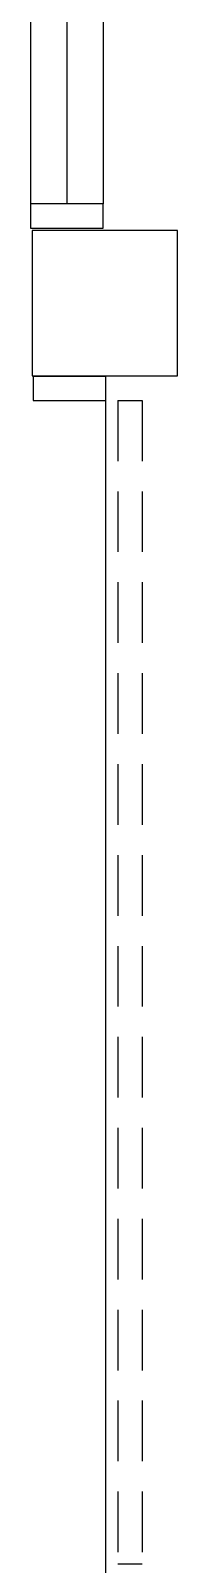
# Model space of a CAD drawing. Header units: millimetres. Extents: x 982 to 80582, y 687 to 58800.
# Drawn here: x 61712 to 62015, y 22683 to 25846 of the extents above; entities that cross this region are included whole.
import ezdxf

# ---------------------------------------------------------------- set-up
doc = ezdxf.new("R2010")
doc.units = ezdxf.units.MM
doc.linetypes.add('HIDDEN', pattern=[0.375, 0.25, -0.125])
for name, color, linetype in [('A-COLUMN', 3, 'Continuous'), ('A-DROP', 8, 'Continuous'), ('A-HIDDEN', 8, 'HIDDEN'), ('A-WIN', 9, 'Continuous'), ('AHT_DOOR', 2, 'Continuous')]:
    doc.layers.add(name, color=color, linetype=linetype)

# ---------------------------------------------------------------- blocks, each defined once
blk = doc.blocks.new('A$C04C40081')
at = {"layer": 'A-WIN', "color": 8}
for p, q in [((850, 150), (50, 150)), ((850, 75), (50, 75)), ((850, 0), (50, 0))]:
    blk.add_line(p, q, dxfattribs=at)
at = {"layer": 'A-WIN', "color": 8, "linetype": 'Continuous'}
for points in [[(50, 150), (0, 150), (0, 0), (50, 0)], [(850, 150), (900, 150), (900, 0), (850, 0)]]:
    blk.add_lwpolyline(points, close=True, dxfattribs=at)

msp = doc.modelspace()

# ---------------------------------------------------------------- linework, layer by layer
at = {"layer": 'A-COLUMN', "color": 8}
msp.add_lwpolyline([(61715.1, 25133.8), (62015.1, 25133.8), (62015.1, 25433.8), (61715.1, 25433.8)], close=True, dxfattribs=at)
at = {"layer": 'A-DROP', "color": 8}
msp.add_line((61867.1, 22633.1), (61867.1, 25133.1), dxfattribs=at)
at = {"layer": 'A-HIDDEN', "color": 8, "linetype": 'HIDDEN', "ltscale": 500}
for p, q in [((61892.1, 25083.1), (61892.1, 22683.1)), ((61892.1, 25083.1), (61942.1, 25083.1)), ((61942.1, 25083.1), (61942.1, 22683.1)), ((61942.1, 22683.1), (61892.1, 22683.1))]:
    msp.add_line(p, q, dxfattribs=at)
at = {"layer": 'AHT_DOOR', "color": 8}
msp.add_line((61717.1, 25133.1), (61867.1, 25133.1), dxfattribs=at)
msp.add_lwpolyline([(61717.1, 25133.1), (61717.1, 25083.1), (61867.1, 25083.1), (61867.1, 25133.1)], dxfattribs=at)

# ---------------------------------------------------------------- block references
at = {"layer": 'A-WIN', "color": 8, "rotation": 90}
msp.add_blockref('A$C04C40081', (61861.9, 25438.4), dxfattribs=at)

doc.saveas('drawing.dxf')
